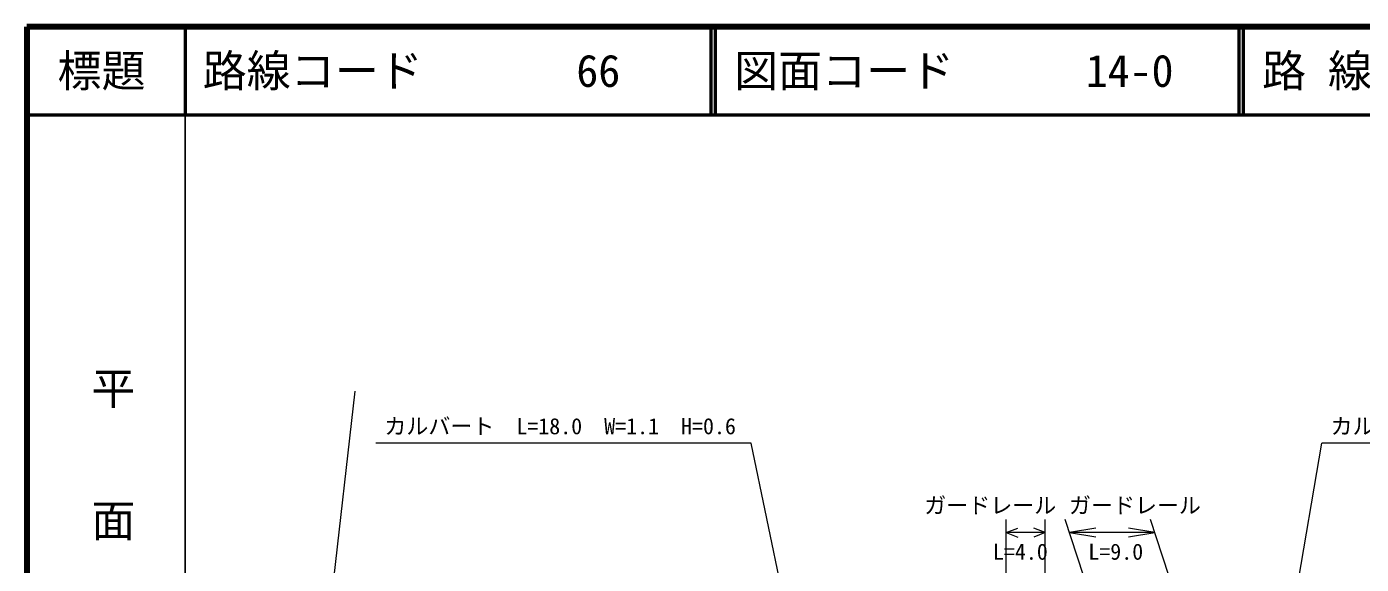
# Model space of a CAD drawing. Units: millimetres, scale not verified. Extents: x 40000 to 680000, y 20000 to 380000.
# Drawn here: x 40000 to 191660, y 318947 to 380000 of the extents above; entities that cross this region are included whole.
import ezdxf
from ezdxf.enums import TextEntityAlignment as Align

# ---------------------------------------------------------------- set-up
doc = ezdxf.new("R2010")
doc.units = ezdxf.units.MM
doc.header["$LTSCALE"] = 1000
for name, color, linetype, lineweight in [('M-TTL', 2, 'Continuous', 140), ('M-TTL-BAND', 7, 'Continuous', 25), ('M-TTL-LINE', 7, 'Continuous', 50), ('M-TTL-TXT', 7, 'Continuous', 13), ('M-WORK', 1, 'Continuous', 13)]:
    doc.layers.add(name, color=color, linetype=linetype, lineweight=lineweight)
doc.styles.add('@ＭＳ ゴシック', font='')
doc.styles.add('ＭＳ ゴシック', font='')
doc.styles.get('@ＭＳ ゴシック').set_extended_font_data('@MS Gothic')
doc.styles.get('ＭＳ ゴシック').set_extended_font_data('MS Gothic')

# ---------------------------------------------------------------- blocks, each defined once
blk = doc.blocks.new('open_arrow')
at = {"color": 0, "linetype": 'Continuous', "lineweight": -2}
blk.add_lwpolyline([(7.5, 1.25), (0, 0), (7.5, -1.25)], dxfattribs=at)

msp = doc.modelspace()

# ---------------------------------------------------------------- linework, layer by layer
at = {"layer": 'M-TTL'}
for p, q in [((40000, 380000), (40000, 20000)), ((680000, 380000), (40000, 380000))]:
    msp.add_line(p, q, dxfattribs=at)
at = {"layer": 'M-TTL-BAND'}
msp.add_line((58000, 370000), (58000, 20000), dxfattribs=at)
at = {"layer": 'M-TTL-LINE'}
for p, q in [((58000, 380000), (58000, 370000)), ((117750, 380000), (117750, 370000)), ((118250, 380000), (118250, 370000)), ((177750, 380000), (177750, 370000)), ((178250, 380000), (178250, 370000)), ((40000, 370000), (680000, 370000))]:
    msp.add_line(p, q, dxfattribs=at)
at = {"layer": 'M-WORK'}
for p, q in [((70777, 280609), (77317, 338592)), ((122322, 332695), (79658, 332695)), ((132212, 285219), (122322, 332695)), ((180642, 294381), (187180, 332695)), ((229844, 332695), (187180, 332695)), ((151317, 279156), (151317, 324047)), ((151317, 322547), (152615, 323059)), ((155729, 322547), (154431, 323059)), ((155729, 279948), (155729, 324047)), ((169602, 288615), (158013, 324047)), ((178216, 291955), (167720, 324047)), ((155729, 322547), (151317, 322547)), ((151317, 322547), (152615, 322034)), ((155729, 322547), (154431, 322034)), ((168211, 322547), (158504, 322547))]:
    msp.add_line(p, q, dxfattribs=at)

# ---------------------------------------------------------------- block references
at = {"layer": 'M-WORK', "xscale": 400, "yscale": 400}
msp.add_blockref('open_arrow', (158504, 322547), dxfattribs=at)
at = {"layer": 'M-WORK', "xscale": 400, "yscale": 400, "rotation": 180}
msp.add_blockref('open_arrow', (168211, 322547), dxfattribs=at)

# ---------------------------------------------------------------- texts
at = {"layer": 'M-TTL-BAND', "style": '@ＭＳ ゴシック'}
msp.add_text('平\u3000\u3000面\u3000\u3000図', height=3666, rotation=270, dxfattribs=at).set_placement((49777, 306475), align=Align.MIDDLE_RIGHT)
at = {"layer": 'M-TTL-TXT', "style": 'ＭＳ ゴシック'}
msp.add_text('標題', height=3666, dxfattribs=at).set_placement((48500, 375000), align=Align.MIDDLE_CENTER)
for s, p in [('路線コード       66', (60000, 375000)), ('図面コード      14-0', (120380, 375000)), ('路 線 名      主要地方道長門油谷線', (180380, 375000))]:
    msp.add_text(s, height=3666, dxfattribs=at).set_placement(p, align=Align.MIDDLE_LEFT)
at = {"layer": 'M-WORK', "style": 'ＭＳ ゴシック'}
for s, p in [('カルバート\u3000L=18.0\u3000W=1.1\u3000H=0.6', (100616, 333166)), ('カルバート\u3000L=18.0\u3000W=0.3\u3000H=1.0', (208138, 333166)), ('ガードレール', (149494, 324177)), ('ガードレール', (165935, 324177)), ('L=4.0', (152916, 318912)), ('L=9.0', (163757, 318912))]:
    msp.add_text(s, height=1833, dxfattribs=at).set_placement(p, align=Align.BOTTOM_CENTER)

doc.saveas('drawing.dxf')
